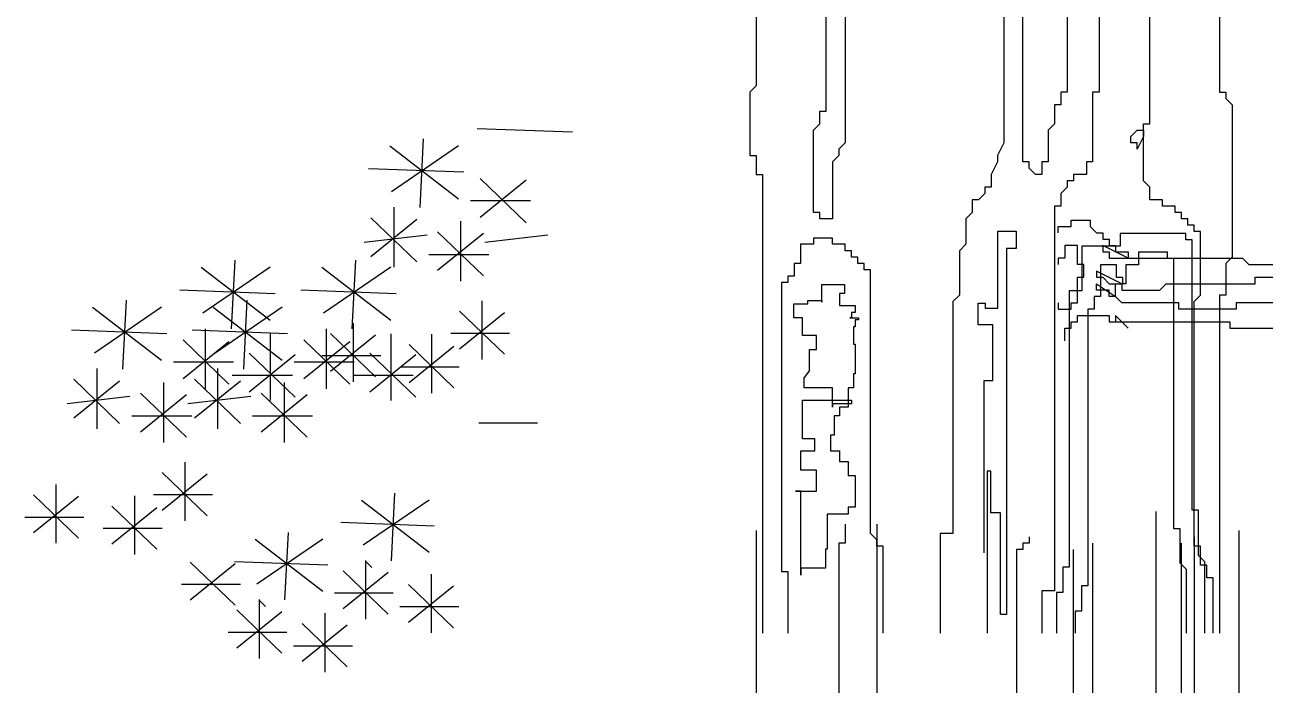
# Model space of a CAD drawing. Header units: inches. Extents: x 131625 to 139700, y 73991 to 80047.
# Drawn here: x 137526.9 to 137887.5, y 78018 to 78209.9 of the extents above; entities that cross this region are included whole.
import ezdxf

# ---------------------------------------------------------------- set-up
doc = ezdxf.new("R2010")
doc.units = ezdxf.units.IN
doc.header["$MEASUREMENT"] = 0
doc.layers.get('0').update_dxf_attribs({"color": 2})
doc.layers.add('cay xanh', color=76, linetype='Continuous')

# ---------------------------------------------------------------- blocks, each defined once
blk = doc.blocks.new('A$C0F0F5736')
at = {"layer": 'cay xanh', "color": 8}
for p, q in [((58.9, 7643.4), (58.9, 6904.7)), ((377.9, 7630.6), (377.9, 6904.7)), ((416.2, 6866.4), (416.2, 7503.1)), ((-119.7, 7413.9), (-119.7, 7019.4)), ((20.7, 6968.4), (20.7, 7337.4)), ((505.5, 7350.1), (505.5, 7006.7)), ((671.3, 6942.9), (671.3, 7311.9)), ((569.3, 7299.1), (569.3, 7006.7)), ((811.7, 7299.1), (811.7, 7006.7)), ((-119.7, 7019.4), (-132.4, 7006.7)), ((-132.4, 7006.7), (-132.4, 6879.2)), ((492.7, 7006.7), (492.7, 6981.2)), ((505.5, 7006.7), (492.7, 7006.7)), ((556.5, 7006.7), (556.5, 6866.4)), ((569.3, 7006.7), (556.5, 7006.7)), ((811.7, 7006.7), (824.4, 7006.7)), ((824.4, 7006.7), (824.4, 6993.9)), ((480, 6981.2), (480, 6942.9)), ((492.7, 6981.2), (480, 6981.2)), ((824.4, 6993.9), (837.2, 6981.2)), ((837.2, 6981.2), (837.2, 6675.2)), ((7.9, 6942.9), (7.9, 6968.4)), ((7.9, 6968.4), (20.7, 6968.4)), ((-4.8, 6930.2), (7.9, 6942.9)), ((480, 6942.9), (467.2, 6930.2)), ((658.6, 6930.2), (658.6, 6942.9)), ((658.6, 6942.9), (671.3, 6942.9)), ((-4.8, 6764.4), (-4.8, 6930.2)), ((467.2, 6930.2), (467.2, 6866.4)), ((633.1, 6917.4), (645.8, 6930.2)), ((633.1, 6904.7), (633.1, 6917.4)), ((645.8, 6930.2), (658.6, 6930.2)), ((658.6, 6917.4), (645.8, 6891.9)), ((658.6, 6828.2), (658.6, 6930.2)), ((658.6, 6930.2), (658.6, 6917.4)), ((58.9, 6904.7), (46.2, 6891.9)), ((46.2, 6891.9), (46.2, 6879.2)), ((377.9, 6904.7), (365.1, 6879.2)), ((645.8, 6904.7), (633.1, 6904.7)), ((645.8, 6891.9), (645.8, 6904.7)), ((-132.4, 6879.2), (-119.7, 6879.2)), ((-119.7, 6879.2), (-119.7, 6840.9)), ((46.2, 6879.2), (33.4, 6866.4)), ((33.4, 6866.4), (33.4, 6751.7)), ((365.1, 6866.4), (352.4, 6840.9)), ((365.1, 6879.2), (365.1, 6866.4)), ((428.9, 6866.4), (416.2, 6866.4)), ((428.9, 6853.7), (428.9, 6866.4)), ((467.2, 6866.4), (454.5, 6866.4)), ((454.5, 6866.4), (454.5, 6840.9)), ((556.5, 6866.4), (543.8, 6866.4)), ((543.8, 6866.4), (543.8, 6840.9)), ((-119.7, 6840.9), (-106.9, 6840.9)), ((-106.9, 6840.9), (-106.9, 5919.6)), ((352.4, 6840.9), (352.4, 6815.4)), ((441.7, 6840.9), (428.9, 6853.7)), ((454.5, 6840.9), (441.7, 6840.9)), ((543.8, 6840.9), (518.2, 6840.9)), ((518.2, 6840.9), (518.2, 6828.2)), ((352.4, 6815.4), (339.6, 6815.4)), ((339.6, 6815.4), (339.6, 6802.7)), ((505.5, 6815.4), (492.7, 6802.7)), ((518.2, 6828.2), (505.5, 6828.2)), ((505.5, 6828.2), (505.5, 6815.4)), ((671.3, 6815.4), (658.6, 6828.2)), ((671.3, 6789.9), (671.3, 6815.4)), ((314.1, 6789.9), (314.1, 6764.4)), ((326.9, 6789.9), (314.1, 6789.9)), ((339.6, 6802.7), (326.9, 6789.9)), ((492.7, 6802.7), (492.7, 6777.2)), ((696.9, 6789.9), (671.3, 6789.9)), ((696.9, 6777.2), (696.9, 6789.9)), ((7.9, 6764.4), (-4.8, 6764.4)), ((7.9, 6751.7), (7.9, 6764.4)), ((314.1, 6764.4), (301.4, 6751.7)), ((492.7, 6777.2), (480, 6777.2)), ((480, 6777.2), (480, 6004.8)), ((722.4, 6777.2), (696.9, 6777.2)), ((722.4, 6764.4), (722.4, 6777.2)), ((735.1, 6764.4), (722.4, 6764.4)), ((735.1, 6751.7), (735.1, 6764.4)), ((33.4, 6751.7), (7.9, 6751.7)), ((301.4, 6751.7), (301.4, 6700.7)), ((487.5, 6723.6), (487.5, 6736.4)), ((487.5, 6736.4), (513, 6736.4)), ((513, 6736.4), (513, 6749.1)), ((513, 6749.1), (551.3, 6749.1)), ((551.3, 6749.1), (551.3, 6736.4)), ((551.3, 6736.4), (564.1, 6723.6)), ((747.9, 6751.7), (735.1, 6751.7)), ((747.9, 6738.9), (747.9, 6751.7)), ((760.7, 6738.9), (747.9, 6738.9)), ((760.7, 6726.2), (760.7, 6738.9)), ((-4.8, 6713.4), (-4.8, 6700.7)), ((33.4, 6713.4), (-4.8, 6713.4)), ((33.4, 6700.7), (33.4, 6713.4)), ((365.7, 6672.4), (365.7, 6727.3)), ((365.7, 6727.3), (403, 6727.3)), ((403, 6727.3), (403, 6692)), ((564.1, 6723.6), (576.8, 6723.6)), ((576.8, 6723.6), (576.8, 6710.9)), ((576.8, 6710.9), (589.6, 6710.9)), ((589.6, 6710.9), (589.6, 6698.1)), ((773.4, 6726.2), (760.7, 6726.2)), ((773.4, 6598.7), (773.4, 6726.2)), ((-30.4, 6700.7), (-30.4, 6662.4)), ((-4.8, 6700.7), (-30.4, 6700.7)), ((58.9, 6700.7), (33.4, 6700.7)), ((58.9, 6687.9), (58.9, 6700.7)), ((71.7, 6687.9), (58.9, 6687.9)), ((71.7, 6675.2), (71.7, 6687.9)), ((301.4, 6700.7), (288.6, 6687.9)), ((288.6, 6687.9), (288.6, 6598.7)), ((403, 6692), (383.4, 6692)), ((383.4, 6692), (383.4, 5957.1)), ((525.8, 6698.1), (500.3, 6698.1)), ((500.3, 6698.1), (500.3, 6672.6)), ((525.8, 6672.6), (525.8, 6698.1)), ((576.8, 6698.1), (576.8, 6685.4)), ((627.9, 6672.6), (576.8, 6698.1)), ((576.8, 6685.4), (589.6, 6685.4)), ((589.6, 6698.1), (602.3, 6698.1)), ((589.6, 6685.4), (589.6, 6672.6)), ((602.3, 6698.1), (602.3, 6685.4)), ((602.3, 6685.4), (627.9, 6685.4)), ((627.9, 6685.4), (627.9, 6672.6)), ((-30.4, 6662.4), (-43.1, 6662.4)), ((-43.1, 6662.4), (-43.1, 6636.9)), ((84.5, 6675.2), (71.7, 6675.2)), ((84.5, 6662.4), (84.5, 6675.2)), ((97.2, 6662.4), (84.5, 6662.4)), ((97.2, 6649.7), (97.2, 6662.4)), ((365.7, 6572.5), (365.7, 6672.4)), ((487.5, 6672.6), (487.5, 6659.9)), ((500.3, 6672.6), (487.5, 6672.6)), ((525.8, 6659.9), (525.8, 6672.6)), ((538.6, 6659.9), (525.8, 6659.9)), ((538.6, 6634.4), (538.6, 6659.9)), ((589.6, 6672.6), (857.5, 6672.6)), ((837.2, 6675.2), (824.4, 6662.4)), ((824.4, 6662.4), (824.4, 6598.7)), ((857.5, 6672.6), (870.3, 6659.9)), ((870.3, 6659.9), (1163.7, 6659.9)), ((-43.1, 6636.9), (-55.9, 6636.9)), ((-55.9, 6636.9), (-55.9, 6624.2)), ((110, 6649.7), (97.2, 6649.7)), ((110, 6119.6), (110, 6649.7)), ((525.8, 6583.4), (525.8, 6634.4)), ((525.8, 6634.4), (538.6, 6634.4)), ((564.1, 6647.1), (564.1, 6634.4)), ((615.1, 6621.6), (564.1, 6647.1)), ((564.1, 6634.4), (576.8, 6634.4)), ((576.8, 6634.4), (589.6, 6621.6)), ((883, 6621.6), (883, 6634.4)), ((883, 6634.4), (946.8, 6634.4)), ((-55.9, 6624.2), (-68.6, 6624.2)), ((-68.6, 6624.2), (-68.6, 6043.1)), ((564.1, 6608.9), (564.1, 6621.6)), ((564.1, 6621.6), (602.3, 6596.1)), ((589.6, 6608.9), (564.1, 6608.9)), ((589.6, 6621.6), (615.1, 6621.6)), ((589.6, 6596.1), (589.6, 6608.9)), ((602.3, 6596.1), (602.3, 6621.6)), ((615.1, 6621.6), (615.1, 6608.9)), ((615.1, 6608.9), (691.7, 6608.9)), ((691.7, 6608.9), (704.4, 6621.6)), ((704.4, 6621.6), (883, 6621.6)), ((288.6, 6598.7), (275.8, 6585.9)), ((275.8, 6585.9), (275.8, 6119.6)), ((326.5, 6582.3), (340.2, 6582.3)), ((326.5, 6539.1), (326.5, 6582.3)), ((340.2, 6582.3), (340.2, 6572.5)), ((487.5, 6583.4), (487.5, 6570.6)), ((513, 6583.4), (525.8, 6583.4)), ((513, 6570.6), (513, 6583.4)), ((602.3, 6596.1), (589.6, 6596.1)), ((615.1, 6583.4), (602.3, 6596.1)), ((729.9, 6583.4), (615.1, 6583.4)), ((729.9, 6570.6), (729.9, 6583.4)), ((760.7, 6585.9), (773.4, 6598.7)), ((760.7, 6094.1), (760.7, 6585.9)), ((824.4, 6598.7), (811.7, 6598.7)), ((811.7, 6598.7), (811.7, 5919.6)), ((844.8, 6583.4), (844.8, 6570.6)), ((934.1, 6583.4), (844.8, 6583.4)), ((340.2, 6572.5), (365.7, 6572.5)), ((487.5, 6570.6), (513, 6570.6)), ((525.8, 6545.1), (525.8, 6557.9)), ((525.8, 6557.9), (589.6, 6557.9)), ((589.6, 6557.9), (589.6, 6545.1)), ((627.9, 6532.4), (602.3, 6557.9)), ((602.3, 6557.9), (602.3, 6545.1)), ((844.8, 6570.6), (729.9, 6570.6)), ((355.9, 6539.1), (326.5, 6539.1)), ((355.9, 6470.6), (355.9, 6539.1)), ((500.3, 6532.4), (513, 6532.4)), ((500.3, 6506.9), (500.3, 6532.4)), ((513, 6545.1), (525.8, 6545.1)), ((513, 6532.4), (513, 6545.1)), ((589.6, 6545.1), (615.1, 6545.1)), ((602.3, 6545.1), (832, 6545.1)), ((615.1, 6545.1), (627.9, 6532.4)), ((832, 6545.1), (832, 6532.4)), ((832, 6532.4), (1023.4, 6532.4)), ((355.9, 6427.4), (355.9, 6470.6)), ((-12.4, 6447.3), (-23, 6433.2)), ((338.3, 6427.4), (355.9, 6427.4)), ((338.3, 6080.6), (338.3, 6427.4)), ((352, 6245.2), (344.2, 6245.2)), ((344.2, 6245.2), (344.2, 5919.6)), ((352, 6160.9), (352, 6245.2)), ((371.6, 6160.9), (352, 6160.9)), ((371.6, 5957.1), (371.6, 6160.9)), ((684.1, 3869.4), (684.1, 6164.1)), ((58.9, 6138.6), (58.9, 6100.4)), ((122.7, 6138.6), (122.7, 4060.7)), ((-119.7, 6125.9), (-119.7, 4200.9)), ((122.7, 6106.8), (110, 6119.6)), ((275.8, 6119.6), (250.3, 6119.6)), ((250.3, 6119.6), (250.3, 5919.6)), ((428.9, 6113.1), (428.9, 6100.4)), ((760.7, 6113.1), (760.7, 4264.7)), ((850, 6125.9), (850, 4379.4)), ((46.2, 6100.4), (46.2, 4226.4)), ((58.9, 6100.4), (46.2, 6100.4)), ((122.7, 6094.1), (122.7, 6106.8)), ((135.5, 6094.1), (122.7, 6094.1)), ((135.5, 5919.6), (135.5, 6094.1)), ((403.4, 6087.6), (403.4, 4379.4)), ((416.2, 6087.6), (403.4, 6087.6)), ((416.2, 6100.4), (416.2, 6087.6)), ((428.9, 6100.4), (416.2, 6100.4)), ((518.2, 4379.4), (518.2, 6087.6)), ((556.5, 6100.4), (556.5, 4328.4)), ((735.1, 4366.7), (735.1, 6100.4)), ((773.4, 6094.1), (760.7, 6094.1)), ((773.4, 6055.8), (773.4, 6094.1)), ((-68.6, 6043.1), (-55.9, 6043.1)), ((-55.9, 6043.1), (-55.9, 5919.6)), ((786.2, 6055.8), (773.4, 6055.8)), ((786.2, 6030.3), (786.2, 6055.8)), ((798.9, 6030.3), (786.2, 6030.3)), ((798.9, 5919.6), (798.9, 6030.3)), ((454.5, 6004.8), (454.5, 5919.6)), ((480, 6004.8), (454.5, 6004.8)), ((383.4, 5957.1), (371.6, 5957.1))]:
    blk.add_line(p, q, dxfattribs=at)
at = {"layer": 'cay xanh', "color": 90}
for p, q in [((-489.1, 6925.9), (-680.8, 6933)), ((-788.9, 6912.9), (-796, 6774.6)), ((-856.3, 6898.8), (-717.9, 6792.3)), ((-717.9, 6898.8), (-852.8, 6806.5)), ((-707.2, 6845.5), (-898.9, 6852.6)), ((-674.6, 6832.8), (-582.3, 6744.1)), ((-582.3, 6829.3), (-674.6, 6754.8)), ((-573.1, 6788.2), (-693.8, 6788.2)), ((-848.1, 6775.2), (-848.1, 6654.6)), ((-894.2, 6754), (-801.9, 6665.3)), ((-801.9, 6750.4), (-894.2, 6675.9)), ((-713.8, 6747.3), (-713.8, 6626.7)), ((-781.1, 6719.4), (-907.7, 6704.4)), ((-759.9, 6726), (-667.6, 6637.3)), ((-667.6, 6722.5), (-759.9, 6648)), ((-538.5, 6719.4), (-665, 6704.4)), ((-1167.8, 6668.9), (-1174.9, 6530.6)), ((-925.2, 6668.9), (-932.3, 6530.6)), ((-657, 6679.9), (-777.7, 6679.9)), ((-1235.3, 6654.7), (-1096.8, 6548.3)), ((-1096.8, 6654.7), (-1231.7, 6562.5)), ((-992.6, 6654.7), (-854.2, 6548.3)), ((-854.2, 6654.7), (-989.1, 6562.5)), ((-1086.2, 6601.5), (-1277.9, 6608.6)), ((-843.5, 6601.5), (-1035.2, 6608.6)), ((-1386, 6588.6), (-1393.1, 6450.2)), ((-1143.3, 6588.6), (-1150.4, 6450.2)), ((-671, 6587.5), (-671, 6469.3)), ((-1453.5, 6574.4), (-1315, 6468)), ((-1315, 6574.4), (-1449.9, 6482.2)), ((-1210.8, 6574.4), (-1072.3, 6468)), ((-1072.3, 6574.4), (-1207.2, 6482.2)), ((-716.3, 6566.7), (-625.8, 6479.7)), ((-625.8, 6563.2), (-716.3, 6490.2)), ((-929.9, 6542.5), (-929.9, 6424.3)), ((-1304.4, 6521.2), (-1496.1, 6528.3)), ((-1271.7, 6508.5), (-1179.4, 6419.8)), ((-1061.7, 6521.2), (-1253.4, 6528.3)), ((-1227, 6531.2), (-1227, 6410.6)), ((-1096.4, 6521), (-1096.4, 6387)), ((-1029.1, 6508.5), (-936.7, 6419.8)), ((-984.3, 6531.2), (-984.3, 6410.6)), ((-975.1, 6521.7), (-884.6, 6434.8)), ((-884.6, 6518.2), (-975.1, 6445.2)), ((-853.7, 6521), (-853.7, 6387)), ((-772.3, 6520.1), (-772.3, 6401.8)), ((-615.4, 6521.5), (-733.7, 6521.5)), ((-1179.4, 6504.9), (-1271.7, 6430.4)), ((-1138.9, 6482), (-1046.6, 6393.3)), ((-936.7, 6504.9), (-1029.1, 6430.4)), ((-896.2, 6482), (-803.9, 6393.3)), ((-817.5, 6499.2), (-727.1, 6412.3)), ((-727.1, 6495.7), (-817.5, 6422.7)), ((-1170.2, 6463.8), (-1290.9, 6463.8)), ((-1046.6, 6478.4), (-1138.9, 6403.9)), ((-927.5, 6463.8), (-1048.3, 6463.8)), ((-874.2, 6476.5), (-992.5, 6476.5)), ((-803.9, 6478.4), (-896.2, 6403.9)), ((-1445.2, 6450.9), (-1445.2, 6330.3)), ((-1202.5, 6450.9), (-1202.5, 6330.3)), ((-1051.9, 6437.3), (-1172.6, 6437.3)), ((-809.2, 6437.3), (-929.9, 6437.3)), ((-716.6, 6454), (-834.9, 6454)), ((-1491.3, 6429.6), (-1399, 6340.9)), ((-1399, 6426.1), (-1491.3, 6351.6)), ((-1310.9, 6423), (-1310.9, 6302.3)), ((-1248.7, 6429.6), (-1156.4, 6340.9)), ((-1156.4, 6426.1), (-1248.7, 6351.6)), ((-1068.2, 6423), (-1068.2, 6302.3)), ((-1378.3, 6395.1), (-1504.8, 6380.1)), ((-1357.1, 6401.7), (-1264.8, 6313)), ((-1264.8, 6398.1), (-1357.1, 6323.6)), ((-1135.6, 6395.1), (-1262.1, 6380.1)), ((-1114.4, 6401.7), (-1022.1, 6313)), ((-1022.1, 6398.1), (-1114.4, 6323.6)), ((-1254.1, 6355.5), (-1374.8, 6355.5)), ((-1011.4, 6355.5), (-1132.1, 6355.5)), ((-559.1, 6341.5), (-677.4, 6341.5)), ((-1268.2, 6263.2), (-1268.2, 6145)), ((-1313.4, 6242.3), (-1222.9, 6155.4)), ((-1222.9, 6238.8), (-1313.4, 6165.8)), ((-1527, 6218.2), (-1527, 6100)), ((-1572.2, 6197.3), (-1481.7, 6110.4)), ((-1481.7, 6193.9), (-1572.2, 6120.8)), ((-1369.4, 6195.7), (-1369.4, 6077.5)), ((-1212.5, 6197.1), (-1330.8, 6197.1)), ((-912.7, 6186.7), (-777.1, 6082.4)), ((-777.1, 6186.7), (-909.3, 6096.3)), ((-846.6, 6200.6), (-853.6, 6065)), ((-1414.7, 6174.8), (-1324.2, 6087.9)), ((-1324.2, 6171.4), (-1414.7, 6098.3)), ((-1471.3, 6152.1), (-1589.6, 6152.1)), ((-766.6, 6134.5), (-954.5, 6141.5)), ((-1313.8, 6129.6), (-1432.1, 6129.6)), ((-1126.5, 6108), (-990.9, 6003.7)), ((-990.9, 6108), (-1123.1, 6017.6)), ((-1060.4, 6121.9), (-1067.4, 5986.3)), ((-1257.1, 6062.4), (-1166.7, 5975.5)), ((-1166.7, 6058.9), (-1257.1, 5985.9)), ((-980.4, 6055.8), (-1168.3, 6062.8)), ((-904.6, 6065.6), (-904.6, 5947.4)), ((-903.7, 6063), (-892.4, 6051.7)), ((-949.9, 6044.8), (-859.4, 5957.9)), ((-859.4, 6041.3), (-949.9, 5968.3)), ((-773, 6038.3), (-773, 5920.1)), ((-1156.2, 6017.2), (-1274.5, 6017.2)), ((-818.3, 6017.4), (-727.8, 5930.5)), ((-727.8, 6013.9), (-818.3, 5940.9)), ((-1118.4, 5986.9), (-1118.4, 5868.7)), ((-1117.5, 5984.3), (-1106.2, 5973)), ((-849, 5999.6), (-967.3, 5999.6)), ((-1163.7, 5966.1), (-1073.2, 5879.1)), ((-1073.2, 5962.6), (-1163.7, 5889.6)), ((-986.8, 5959.5), (-986.8, 5841.3)), ((-717.4, 5972.2), (-835.7, 5972.2)), ((-1032.1, 5938.7), (-941.6, 5851.8)), ((-941.6, 5935.2), (-1032.1, 5862.2)), ((-1062.8, 5920.9), (-1181.1, 5920.9)), ((-931.2, 5893.5), (-1049.5, 5893.5))]:
    blk.add_line(p, q, dxfattribs=at)
at = {"layer": 'cay xanh', "color": 8}
for points in [[(782.2, 5919.6), (782.2, 6062.6), (769.4, 6075.3), (769.4, 6166.6), (756.7, 6166.6), (756.7, 6709.5), (743.9, 6709.5), (743.9, 6722.2), (611.5, 6722.2), (611.5, 6696.7), (535, 6696.7), (535, 6607.5), (509.5, 6607.5), (509.5, 6051.9), (496.7, 6051.9), (496.7, 6000.9), (483.9, 6000.9), (483.9, 5919.6)], [(744.9, 5919.6), (744.9, 6047.2), (732.2, 6059.9), (732.2, 6129.4), (719.4, 6129.4), (719.4, 6672.2), (706.7, 6672.2), (706.7, 6685), (648.8, 6685), (648.8, 6659.5), (623.3, 6659.5), (623.3, 6621.2), (617.4, 6621.2), (617.4, 6634), (604.6, 6634), (604.6, 6659.5), (572.2, 6659.5), (572.2, 6595.7), (559.5, 6595.7), (559.5, 6570.2), (546.7, 6570.2), (546.7, 6014.6), (534, 6014.6), (534, 5963.6), (521.2, 5963.6), (521.2, 5919.6)], [(12.2, 6584.5), (12.2, 6619.7), (33.4, 6619.7)], [(33.4, 6619.7), (58, 6619.7), (58, 6616.2)], [(58, 6616.2), (58, 6602.1)], [(-37, 6581), (-15.9, 6581), (-15.9, 6588)], [(-15.9, 6588), (12.2, 6588), (12.2, 6584.5)], [(58, 6602.1), (47.4, 6602.1), (47.4, 6595)], [(47.4, 6595), (47.4, 6577.5)], [(-44.1, 6552.8), (-44.1, 6581), (-37, 6581)], [(47.4, 6577.5), (79.1, 6577.5), (79.1, 6563.4)], [(72.1, 6563.4), (72.1, 6552.8), (68.6, 6552.8)], [(79.1, 6563.4), (72.1, 6563.4)], [(-26.5, 6528.2), (-26.5, 6552.8), (-44.1, 6552.8)], [(68.6, 6552.8), (86.2, 6552.8), (86.2, 6549.3)], [(79.1, 6542.3), (79.1, 6535.2), (75.6, 6535.2)], [(75.6, 6535.2), (75.6, 6500.1), (79.1, 6500.1)], [(86.2, 6549.3), (79.1, 6549.3), (79.1, 6542.3)], [(1.7, 6517.6), (-26.5, 6517.6), (-26.5, 6528.2)], [(-12.4, 6447.3), (-12.4, 6489.5), (1.7, 6489.5), (1.7, 6517.6)], [(79.1, 6500.1), (79.1, 6440.3), (75.6, 6440.3)], [(-19.4, 6387.5), (72.1, 6387.5), (72.1, 6380.4), (33.4, 6380.4), (33.4, 6373.4), (33.4, 6412.1), (-23, 6412.1), (-23, 6433.2)], [(75.6, 6440.3), (75.6, 6412.1), (65, 6412.1)], [(65, 6412.1), (65, 6373.4), (47.4, 6373.4)], [(-26.5, 6348.8), (-26.5, 6387.5), (-19.4, 6387.5)], [(47.4, 6373.4), (47.4, 6355.8), (36.9, 6355.8)], [(-26.5, 6320.6), (-26.5, 6348.8)], [(36.9, 6355.8), (36.9, 6317.1), (29.8, 6317.1)], [(-12.4, 6310.1), (-26.5, 6310.1), (-26.5, 6320.6)], [(-1.8, 6296), (-1.8, 6310.1), (-12.4, 6310.1)], [(29.8, 6317.1), (29.8, 6285.5), (47.4, 6285.5)], [(-30, 6285.5), (-1.8, 6285.5), (-1.8, 6296)], [(-30, 6264.3), (-30, 6285.5)], [(47.4, 6285.5), (47.4, 6264.3), (65, 6264.3)], [(-5.4, 6246.8), (-30, 6246.8), (-30, 6264.3)], [(65, 6264.3), (65, 6236.2), (79.1, 6236.2)], [(1.7, 6229.2), (1.7, 6246.8), (-5.4, 6246.8)], [(79.1, 6236.2), (79.1, 6172.9), (65, 6172.9)], [(-40.6, 6204.5), (1.7, 6204.5), (1.7, 6229.2)], [(-30, 6158.8), (-30, 6204.5), (-40.6, 6204.5)], [(-30, 6060.3), (-30, 6158.8)], [(58, 6158.8), (22.8, 6158.8), (22.8, 6130.7)], [(65, 6172.9), (65, 6158.8), (58, 6158.8)], [(22.8, 6130.7), (22.8, 6088.5), (19.3, 6088.5)], [(19.3, 6088.5), (19.3, 6049.8), (8.7, 6049.8)], [(-30, 6035.7), (-30, 6060.3)], [(8.7, 6049.8), (-30, 6049.8), (-30, 6035.7)]]:
    blk.add_lwpolyline(points, dxfattribs=at)
blk = doc.blocks.new('tre1')
at = {"layer": 'cay xanh', "linetype": 'ByBlock', "xscale": 0.559999999939464, "yscale": 0.5599999999976717, "zscale": 0.5599999999999999}
blk.add_blockref('A$C0F0F5736', (-77.1, -2849.5), dxfattribs=at)

msp = doc.modelspace()

# ---------------------------------------------------------------- block references
at = {"xscale": 0.2583077299641445, "yscale": 0.2583077299786964, "zscale": 0.00861025766604688}
msp.add_blockref('tre1', (137776.79, 77912.92), dxfattribs=at)

doc.saveas('drawing.dxf')
